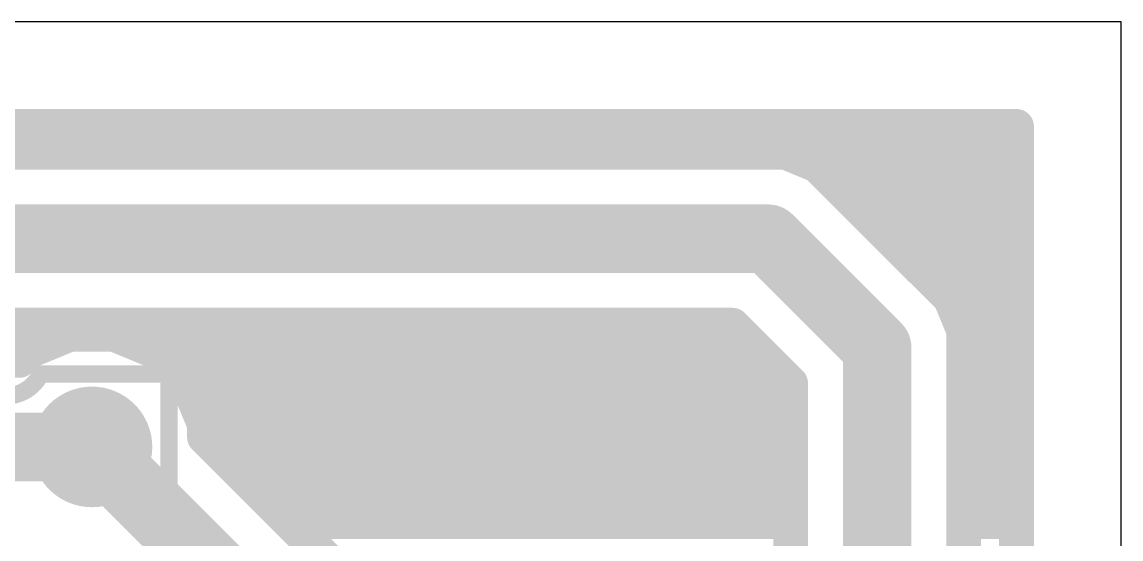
# Model space of a CAD drawing. Extents: x 1.3 to 20.6, y -1.9 to 24.1.
# Drawn here: x 7.8 to 20.62, y 18.08 to 24.12 of the extents above; entities that cross this region are included whole.
import ezdxf

# ---------------------------------------------------------------- set-up
doc = ezdxf.new("R2010")
doc.units = 0
for name, color, linetype in [('16', 175, 'CONTINUOUS'), ('17', 82, 'CONTINUOUS'), ('20', 7, 'CONTINUOUS'), ('21', 253, 'CONTINUOUS'), ('51', 253, 'CONTINUOUS')]:
    doc.layers.add(name, color=color, linetype=linetype)

# ---------------------------------------------------------------- blocks, each defined once
blk = doc.blocks.new('RECT')
blk.add_solid([(-0.5, -0.5), (0.5, -0.5), (-0.5, 0.5), (0.5, 0.5)])
blk = doc.blocks.new('ROUNDP')
at = {"const_width": 0.5}
blk.add_lwpolyline([(0, -0.25, 1), (0, 0.25, 1), (0, -0.25)], format="xyb", dxfattribs=at)

msp = doc.modelspace()

# ---------------------------------------------------------------- linework, layer by layer
at = {"layer": '16'}
for points, const_width in [([(3.7423, 22.9008), (19.4058, 22.9008)], 0.4064), ([(19.4058, 22.9008), (19.4058, -0.6858)], 0.4064), ([(3.7423, 22.7584), (19.4058, 22.7584)], 0.4064), ([(16.7108, 22.5996), (4.8792, 22.5996)], 0.4064), ([(17.0819, 22.4459), (16.7108, 22.5996)], 0.4064), ([(17.3659, 22.1619), (17.0819, 22.4459)], 0.4064), ([(17.1759, 22.352), (19.4058, 22.352)], 0.4064), ([(18.6359, 20.8919), (17.3659, 22.1619)], 0.4064), ([(17.5823, 21.9456), (19.4058, 21.9456)], 0.4064), ([(16.51, 21.59), (5.08, 21.59)], 0.8001), ([(17.78, 20.32), (16.51, 21.59)], 0.8001), ([(17.9887, 21.5392), (19.4058, 21.5392)], 0.4064), ([(18.3951, 21.1328), (19.4058, 21.1328)], 0.4064), ([(18.7896, 20.5208), (18.6359, 20.8919)], 0.4064), ([(18.7045, 20.7264), (19.4058, 20.7264)], 0.4064), ([(5.4982, 20.5803), (16.0918, 20.5803)], 0.4064), ([(16.0918, 20.5803), (16.7704, 19.9018)], 0.4064), ([(8.3587, 20.4736), (7.8759, 20.2736)], 0.4064), ([(8.8813, 20.4736), (8.3587, 20.4736)], 0.4064), ([(9.3641, 20.2736), (8.8813, 20.4736)], 0.4064), ([(17.78, 12.7), (17.78, 20.32)], 0.8001), ([(18.7896, 12.4992), (18.7896, 20.5208)], 0.4064), ([(7.2521, 20.32), (7.9879, 20.32)], 0.4064), ([(9.2521, 20.32), (16.3521, 20.32)], 0.4064), ([(18.7896, 20.32), (19.4058, 20.32)], 0.4064), ([(7.8759, 20.2736), (7.7719, 20.1696)], 0.4064), ([(9.7336, 19.9041), (9.3641, 20.2736)], 0.4064), ([(7.7719, 20.1696), (7.4681, 20.1696)], 0.4064), ([(9.7241, 19.9136), (16.7585, 19.9136)], 0.4064), ([(9.9336, 19.4213), (9.7336, 19.9041)], 0.4064), ([(16.7704, 19.9018), (16.7704, 13.1182)], 0.4064), ([(18.7896, 19.9136), (19.4058, 19.9136)], 0.4064), ([(9.898, 19.5072), (16.7704, 19.5072)], 0.4064), ([(9.9336, 19.2743), (9.9336, 19.4213)], 0.4064), ([(18.7896, 19.5072), (19.4058, 19.5072)], 0.4064), ([(8.62, 19.16), (6.62, 19.16)], 0.8001), ([(12.54, 15.24), (8.62, 19.16)], 0.8001), ([(12.6955, 16.5123), (9.9336, 19.2743)], 0.4064), ([(10.1071, 19.1008), (16.7704, 19.1008)], 0.4064), ([(18.7896, 19.1008), (19.4058, 19.1008)], 0.4064), ([(10.5135, 18.6944), (16.7704, 18.6944)], 0.4064), ([(18.7896, 18.6944), (19.4058, 18.6944)], 0.4064), ([(10.9199, 18.288), (16.7704, 18.288)], 0.4064), ([(18.7896, 18.288), (19.4058, 18.288)], 0.4064)]:
    msp.add_lwpolyline(points, dxfattribs=dict(at, const_width=const_width))
for points, const_width in [([(19.5074, 22.9008, 1), (19.3042, 22.9008)], 0.2032), ([(19.4058, 22.7992, 1), (19.4058, 23.0024)], 0.2032), ([(19.4058, 22.6568, 1), (19.4058, 22.86)], 0.2032), ([(16.7497, 22.6935, 1), (16.672, 22.5058)], 0.2032), ([(16.7108, 22.498, 1), (16.7108, 22.7012)], 0.2032), ([(17.1538, 22.5178, 1), (17.0101, 22.3741)], 0.2032), ([(17.043, 22.3521, 1), (17.1208, 22.5398)], 0.2032), ([(17.1759, 22.4536, 1), (17.1759, 22.2504)], 0.2032), ([(19.4058, 22.2504, 1), (19.4058, 22.4536)], 0.2032), ([(17.4378, 22.2338, 1), (17.2941, 22.0901)], 0.2032), ([(17.2941, 22.0901, 1), (17.4378, 22.2338)], 0.2032), ([(17.5823, 22.0472, 1), (17.5823, 21.844)], 0.2032), ([(19.4058, 21.844, 1), (19.4058, 22.0472)], 0.2032), ([(16.6514, 21.7314, 1), (16.3686, 21.4486)], 0.4001), ([(16.51, 21.39, 1), (16.51, 21.79)], 0.4001), ([(17.9887, 21.6408, 1), (17.9887, 21.4376)], 0.2032), ([(19.4058, 21.4376, 1), (19.4058, 21.6408)], 0.2032), ([(18.3951, 21.2344, 1), (18.3951, 21.0312)], 0.2032), ([(19.4058, 21.0312, 1), (19.4058, 21.2344)], 0.2032), ([(18.7298, 20.9308, 1), (18.5421, 20.853)], 0.2032), ([(18.5641, 20.8201, 1), (18.7078, 20.9638)], 0.2032), ([(18.7045, 20.828, 1), (18.7045, 20.6248)], 0.2032), ([(19.4058, 20.6248, 1), (19.4058, 20.828)], 0.2032), ([(16.1636, 20.6522, 1), (16.0199, 20.5085)], 0.2032), ([(16.0918, 20.4787, 1), (16.0918, 20.682)], 0.2032), ([(8.3587, 20.5752, 1), (8.3587, 20.372)], 0.2032), ([(8.3976, 20.3797, 1), (8.3198, 20.5675)], 0.2032), ([(8.9202, 20.5675, 1), (8.8424, 20.3797)], 0.2032), ([(8.8813, 20.372, 1), (8.8813, 20.5752)], 0.2032), ([(17.98, 20.32, 1), (17.58, 20.32)], 0.4001), ([(17.6386, 20.1786, 1), (17.9214, 20.4614)], 0.4001), ([(18.8912, 20.5208, 1), (18.688, 20.5208)], 0.2032), ([(18.6958, 20.482, 1), (18.8835, 20.5597)], 0.2032), ([(7.9879, 20.2184, 1), (7.9879, 20.4216)], 0.2032), ([(9.2521, 20.4216, 1), (9.2521, 20.2184)], 0.2032), ([(16.3521, 20.2184, 1), (16.3521, 20.4216)], 0.2032), ([(18.7896, 20.4216, 1), (18.7896, 20.2184)], 0.2032), ([(19.4058, 20.2184, 1), (19.4058, 20.4216)], 0.2032), ([(7.837, 20.3675, 1), (7.9148, 20.1797)], 0.2032), ([(7.9477, 20.2018, 1), (7.8041, 20.3455)], 0.2032), ([(9.4359, 20.3455, 1), (9.2923, 20.2018)], 0.2032), ([(9.3252, 20.1797, 1), (9.403, 20.3675)], 0.2032), ([(7.7001, 20.2415, 1), (7.8438, 20.0978)], 0.2032), ([(7.7719, 20.068, 1), (7.7719, 20.2712)], 0.2032), ([(9.7241, 20.0152, 1), (9.7241, 19.812)], 0.2032), ([(9.8275, 19.943, 1), (9.6397, 19.8652)], 0.2032), ([(9.6618, 19.8323, 1), (9.8055, 19.9759)], 0.2032), ([(16.872, 19.9018, 1), (16.6687, 19.9018)], 0.2032), ([(16.6985, 19.8299, 1), (16.8422, 19.9736)], 0.2032), ([(16.7585, 19.812, 1), (16.7585, 20.0152)], 0.2032), ([(18.7896, 20.0152, 1), (18.7896, 19.812)], 0.2032), ([(19.4058, 19.812, 1), (19.4058, 20.0152)], 0.2032), ([(9.898, 19.6088, 1), (9.898, 19.4056)], 0.2032), ([(10.0352, 19.4213, 1), (9.832, 19.4213)], 0.2032), ([(16.7704, 19.4056, 1), (16.7704, 19.6088)], 0.2032), ([(18.7896, 19.6088, 1), (18.7896, 19.4056)], 0.2032), ([(19.4058, 19.4056, 1), (19.4058, 19.6088)], 0.2032), ([(8.7614, 19.3014, 1), (8.4786, 19.0186)], 0.4001), ([(8.62, 18.96, 1), (8.62, 19.36)], 0.4001), ([(9.8397, 19.3824, 1), (10.0275, 19.4602)], 0.2032), ([(10.0054, 19.3461, 1), (9.8618, 19.2024)], 0.2032), ([(9.832, 19.2743, 1), (10.0352, 19.2743)], 0.2032), ([(10.1071, 19.2024, 1), (10.1071, 18.9992)], 0.2032), ([(16.7704, 18.9992, 1), (16.7704, 19.2024)], 0.2032), ([(18.7896, 19.2024, 1), (18.7896, 18.9992)], 0.2032), ([(19.4058, 18.9992, 1), (19.4058, 19.2024)], 0.2032), ([(10.5135, 18.796, 1), (10.5135, 18.5928)], 0.2032), ([(16.7704, 18.5928, 1), (16.7704, 18.796)], 0.2032), ([(18.7896, 18.796, 1), (18.7896, 18.5928)], 0.2032), ([(19.4058, 18.5928, 1), (19.4058, 18.796)], 0.2032), ([(10.9199, 18.3896, 1), (10.9199, 18.1864)], 0.2032), ([(16.7704, 18.1864, 1), (16.7704, 18.3896)], 0.2032), ([(18.7896, 18.3896, 1), (18.7896, 18.1864)], 0.2032), ([(19.4058, 18.1864, 1), (19.4058, 18.3896)], 0.2032)]:
    msp.add_lwpolyline(points, format="xyb", dxfattribs=dict(at, const_width=const_width))
at = {"layer": '20'}
for p, q in [((20.625, 24.12), (1.27, 24.12)), ((20.625, -1.905), (20.625, 24.12))]:
    msp.add_line(p, q, dxfattribs=at)
at = {"layer": '21'}
for points, const_width in [([(7.22, 20.01, 0.6321), (8.02, 20.01)], 0.2032), ([(8.02, 20.0608, 1), (8.02, 19.9592)], 0.1016), ([(8.0659, 19.9882, 1), (7.9741, 20.0318)], 0.1016), ([(9.5708, 20.01, 1), (9.4692, 20.01)], 0.1016), ([(9.52, 19.9592, 1), (9.52, 20.0608)], 0.1016)]:
    msp.add_lwpolyline(points, format="xyb", dxfattribs=dict(at, const_width=const_width))
at = {"layer": '21', "const_width": 0.2032}
for points in [[(9.52, 20.01), (8.02, 20.01)], [(9.52, 0.31), (9.52, 20.01)]]:
    msp.add_lwpolyline(points, dxfattribs=at)

# ---------------------------------------------------------------- block references
at = {"layer": '17', "xscale": 1.408, "yscale": 1.408, "rotation": 270}
msp.add_blockref('ROUNDP', (8.62, 19.16), dxfattribs=at)
msp.add_blockref('ROUNDP', (8.62, 19.16), dxfattribs=at)
at = {"layer": '51', "xscale": 0.5, "yscale": 0.5, "rotation": 270}
msp.add_blockref('RECT', (8.62, 19.16), dxfattribs=at)

doc.saveas('drawing.dxf')
